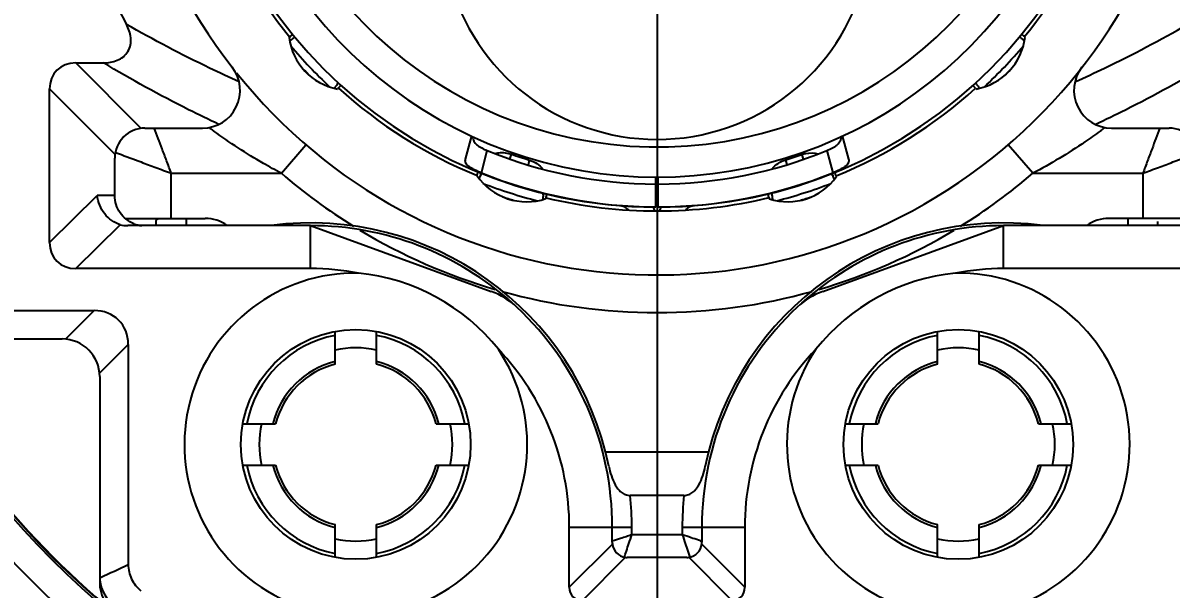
# Model space of a CAD drawing. Header units: millimetres. Extents: x 0 to 420, y 0 to 297.
# Drawn here: x 128.07 to 143.31, y 145.66 to 153.18 of the extents above; entities that cross this region are included whole.
import ezdxf
from ezdxf.enums import TextEntityAlignment as Align

# ---------------------------------------------------------------- set-up
doc = ezdxf.new("R2010")
doc.units = ezdxf.units.MM
doc.header["$LTSCALE"] = 23.1
doc.linetypes.add('CENTER', pattern=[0.6, 0.375, -0.075, 0.075, -0.075])
doc.layers.get('0').update_dxf_attribs({"linetype": 'CONTINUOUS'})
doc.layers.add('STARTBEZUEGE', color=7, linetype='CONTINUOUS')
doc.styles.get("Standard").update_dxf_attribs({"font": 'arial.ttf'})
doc.dimstyles.new('DIMSTYLE_5', dxfattribs={"dimtxt": 3, "dimasz": 3.3, "dimexe": 1.5, "dimexo": 0, "dimgap": 0.75, "dimtad": 1, "dimdec": 1, "dimdsep": 46, "dimtxsty": 'STANDARD', "dimblk": '_FILLED', "dimblk1": '_FILLED', "dimblk2": '_FILLED', "dimcen": 0.09, "dimadec": 3, "dimazin": 2, "dimtp": 0.3, "dimtm": 0.3, "dimtfac": 1, "dimtdec": 1, "dimtofl": 0, "dimtmove": 0, "dimatfit": 3, "dimldrblk": '_FILLED', "dimfxl": 1, "dimtolj": 1, "dimarcsym": 0})

# ---------------------------------------------------------------- blocks, each defined once
blk = doc.blocks.new('_FILLED')
at = {"color": 0, "linetype": 'BYBLOCK'}
blk.add_solid([(0, 0), (-1, 0.1515), (-1, -0.1515)], dxfattribs=at)
blk = doc.blocks.new('*D4')
at = {"color": 2, "linetype": 'CONTINUOUS'}
for p, q in [((118.489, 183.074), (104.989, 183.074)), ((106.489, 183.074), (106.489, 160.413)), ((136.489, 183.074), (121.989, 183.074)), ((106.489, 137.753), (106.489, 160.413)), ((136.489, 137.753), (104.989, 137.753))]:
    blk.add_line(p, q, dxfattribs=at)
at = {"color": 2, "linetype": 'CONTINUOUS', "xscale": 3.3, "yscale": 3.3, "zscale": 3.3}
for p, rotation in [((106.489, 183.074), 90), ((106.489, 137.753), 270)]:
    blk.add_blockref('_FILLED', p, dxfattribs=dict(at, rotation=rotation))
at = {"color": 2, "linetype": 'CONTINUOUS'}
for s, p in [(')', (105.739, 165.187)), ('45.3', (105.739, 160.413)), ('(', (105.739, 155.64))]:
    blk.add_text(s, height=3, rotation=90, dxfattribs=at).set_placement(p, align=Align.CENTER)

msp = doc.modelspace()

# ---------------------------------------------------------------- linework, layer by layer
at = {"color": 9, "linetype": 'CONTINUOUS'}
for p, q in [((131.6552, 152.97), (131.6803, 152.9929)), ((141.3006, 152.9959), (141.3258, 152.973)), ((129.6388, 151.7768), (128.7696, 152.646)), ((128.4232, 152.2996), (129.2924, 151.4303)), ((131.501, 151.1799), (131.827, 151.559)), ((141.4774, 151.1799), (141.1514, 151.559)), ((129.2976, 151.4581), (129.3399, 151.4421)), ((134.156, 151.1859), (134.2352, 151.4816)), ((134.5347, 151.3689), (134.5552, 151.4333)), ((138.4105, 151.4289), (138.4309, 151.3647)), ((138.7432, 151.4816), (138.8225, 151.1859)), ((134.7913, 151.3565), (134.7764, 151.2898)), ((138.2149, 151.294), (138.2001, 151.3605)), ((130.0392, 151.1799), (131.501, 151.1799)), ((130.0392, 150.5799), (130.0392, 151.1799)), ((134.144, 151.1493), (134.1551, 151.1843)), ((138.8102, 151.1793), (138.8213, 151.1444)), ((141.4774, 151.1799), (142.9392, 151.1799)), ((142.9392, 151.1799), (142.9392, 150.5799)), ((128.4232, 150.2612), (129.0553, 150.8857)), ((129.2892, 150.8836), (129.0553, 150.8857)), ((128.7706, 149.9148), (129.3608, 150.4978)), ((130.2392, 150.4852), (130.2392, 150.5799)), ((131.8892, 149.9148), (131.8892, 150.4852)), ((141.0892, 149.9148), (141.0892, 150.4852)), ((142.7392, 150.5799), (142.7392, 150.4852)), ((129.0151, 149.3581), (128.6349, 148.9778)), ((129.0871, 148.5256), (129.4674, 148.9059)), ((135.8018, 147.4799), (137.1766, 147.4799)), ((135.3241, 146.4799), (136.1541, 146.4799)), ((136.1541, 146.3799), (136.1541, 146.4799)), ((136.8243, 146.3799), (136.1541, 146.3799)), ((136.8243, 146.4799), (137.6544, 146.4799)), ((136.8243, 146.4799), (136.8243, 146.3799)), ((135.3241, 145.6833), (135.8958, 146.2567)), ((137.0656, 146.2995), (137.0403, 146.308)), ((137.6544, 145.6833), (137.0826, 146.2567)), ((135.4977, 145.5095), (136.0681, 146.0817)), ((136.0554, 146.0835), (136.0668, 146.1181)), ((136.0668, 146.1181), (136.0824, 146.1645)), ((136.8961, 146.1645), (136.9231, 146.0835)), ((137.4808, 145.5095), (136.9103, 146.0817)), ((129.0898, 145.8079), (129.0983, 145.8119))]:
    msp.add_line(p, q, dxfattribs=at)
at = {"color": 7, "linetype": 'CONTINUOUS'}
for p, q in [((128.7696, 152.646), (129.1387, 152.646)), ((128.4232, 150.2612), (128.4232, 152.2996)), ((132.902, 151.8619), (132.9004, 151.863)), ((140.0746, 151.8606), (140.073, 151.8595)), ((129.6892, 151.7799), (130.4533, 151.7799)), ((142.5251, 151.7799), (143.2892, 151.7799)), ((133.9462, 151.369), (134.0284, 151.6756)), ((138.9492, 151.6788), (139.0322, 151.369)), ((129.2892, 150.8826), (129.2892, 151.3799)), ((136.4742, 151.0451), (136.4742, 151.1316)), ((136.5042, 150.73), (136.5042, 151.1329)), ((136.4742, 150.73), (136.4742, 151.0376)), ((136.4742, 150.7799), (136.5042, 150.7799)), ((129.4286, 150.5799), (130.4892, 150.5799)), ((131.8892, 150.4852), (129.4636, 150.4852)), ((129.8392, 150.4852), (129.8392, 150.5382)), ((131.8892, 150.4852), (134.287, 149.6124)), ((138.6914, 149.6124), (141.0892, 150.4852)), ((143.5148, 150.4852), (141.0892, 150.4852)), ((143.5494, 150.5799), (142.4892, 150.5799)), ((143.1392, 150.4852), (143.1392, 150.5382)), ((131.8892, 149.9148), (128.7706, 149.9148)), ((144.2078, 149.9148), (141.0892, 149.9148)), ((126.98, 149.3581), (129.0151, 149.3581)), ((126.7685, 148.9799), (128.5892, 148.9799)), ((132.2142, 148.6453), (132.2142, 149.0783)), ((132.7642, 148.6453), (132.7642, 149.0783)), ((140.2142, 148.6453), (140.2142, 149.0783)), ((140.7642, 148.6453), (140.7642, 149.0783)), ((129.4674, 148.9059), (129.4674, 145.987)), ((129.0892, 148.4799), (129.0892, 145.7399)), ((130.9909, 147.8549), (131.4239, 147.8549)), ((133.5546, 147.8549), (133.9876, 147.8549)), ((138.9909, 147.8549), (139.4239, 147.8549)), ((141.5546, 147.8549), (141.9876, 147.8549)), ((130.9909, 147.3049), (131.4239, 147.3049)), ((133.5546, 147.3049), (133.9876, 147.3049)), ((138.9909, 147.3049), (139.4239, 147.3049)), ((141.5546, 147.3049), (141.9876, 147.3049)), ((136.8453, 146.9023), (136.1332, 146.9023)), ((132.2142, 146.0816), (132.2142, 146.5146)), ((132.7642, 146.0816), (132.7642, 146.5146)), ((140.2142, 146.0816), (140.2142, 146.5146)), ((140.7642, 146.0816), (140.7642, 146.5146)), ((135.3241, 145.6833), (135.3241, 146.4799)), ((135.8944, 146.2799), (135.8944, 146.4799)), ((137.084, 146.4799), (137.084, 146.2799)), ((137.6544, 146.4799), (137.6544, 145.6833)), ((136.884, 146.0799), (136.0945, 146.0799))]:
    msp.add_line(p, q, dxfattribs=at)
at = {"color": 9, "linetype": 'CONTINUOUS'}
for radius in [12.25, 11.3585, 11.332]:
    msp.add_circle((136.4892, 154.0799), radius, dxfattribs=at)
at = {"color": 7, "linetype": 'CONTINUOUS'}
for centre, radius in [((136.4892, 154.0799), 11.75), ((132.4892, 147.5799), 1.525), ((140.4892, 147.5799), 1.525)]:
    msp.add_circle(centre, radius, dxfattribs=at)
for centre, radius, start, end in [((136.4892, 156.98), 8.0161, 101.12142, 208.47945), ((136.4892, 156.98), 8.0161, 331.52056, 78.87898), ((136.4892, 156.98), 7.15, 218.65379, 217.90698), ((136.4892, 156.9799), 6.25, 270.13751, 269.86249), ((136.4894, 156.9799), 5.85, 24.81287, 335.18793), ((136.4894, 156.9799), 5.45, 13.01575, 346.98518), ((136.4892, 154.4799), 2.85, 118.68852, 61.31147), ((136.4892, 156.9799), 6.3, 200.43878, 219.25284), ((136.4892, 156.9799), 6.3, 320.78311, 339.56122), ((134.9968, 149.2046), 5.0787, 131.78699, 131.93603), ((132.3961, 153.0852), 0.8, 187.36541, 259.2316), ((140.5823, 153.0852), 0.8, 280.43505, 352.98011), ((137.9448, 149.1637), 5.1377, 48.09384, 48.21257), ((130.4533, 152.2799), 0.5, 270, 37.90682), ((142.5251, 152.2799), 0.5, 142.09318, 270), ((128.556, 155.6208), 4.9652, 318.01287, 318.21242), ((136.4892, 156.9799), 6.3, 227.81524, 247.65097), ((136.4892, 156.9799), 6.3, 292.17512, 312.14877), ((144.4511, 155.6464), 5.0077, 221.78803, 221.95802), ((129.6892, 151.3799), 0.4, 90, 180), ((143.2892, 151.3799), 0.4, 0, 90), ((136.4892, 156.9799), 5.9424, 247.70898, 269.85537), ((136.4892, 156.9799), 5.8742, 250.77777, 253.19885), ((136.4892, 156.9799), 5.9424, 270.14463, 292.29102), ((136.4892, 156.9799), 5.8742, 286.93321, 289.0911), ((134.7578, 151.6017), 0.8, 214.40674, 288.69447), ((136.4892, 156.9799), 6.2462, 248.06537, 269.86241), ((136.4892, 156.9799), 6.2462, 270.13759, 291.93463), ((138.2207, 151.6017), 0.8, 252.46344, 324.34572), ((133.9966, 149.5432), 5.1275, 18.09077, 18.21538), ((136.4892, 156.9799), 5.95, 269.85556, 270.14444), ((130.0266, 151.8959), 5.0974, 348.09006, 348.21187), ((136.4892, 156.9799), 6.3, 256.47824, 283.64811), ((142.7587, 151.8557), 4.8861, 191.78599, 192.01175), ((135.9742, 150.5505), 0.2, 46.57489, 85.42035), ((135.9742, 150.5505), 0.5, 15.18409, 21.21912), ((137.0042, 150.5505), 0.5, 158.78088, 164.81591), ((137.0042, 150.5505), 0.2, 94.57965, 133.42511), ((129.689, 150.8845), 0.4014, 248.66342, 264.31499), ((130.4892, 150.0799), 0.5, 54.15758, 90), ((131.8892, 146.4799), 4.0413, 11.55766, 97.47242), ((131.8892, 146.4799), 4.0052, 47.96666, 90), ((141.0892, 146.4799), 4.0413, 82.52758, 168.44234), ((141.0892, 146.4799), 4.0052, 90, 132.03335), ((142.4892, 150.0799), 0.5, 90, 125.84242), ((132.4892, 147.5799), 2.2756, 89.06928, 33.71204), ((131.8892, 146.4799), 3.4349, 79.31305, 90), ((132.2505, 147.1423), 2.7268, 38.58248, 84.19487), ((140.4892, 147.5799), 2.2756, 146.28797, 90.93174), ((140.7279, 147.1423), 2.7268, 95.80555, 141.41763), ((141.0892, 146.4799), 3.4349, 90, 100.6876), ((133.9444, 148.6744), 0.9987, 46.8533, 69.93662), ((139.0321, 148.6775), 0.9951, 110.02128, 133.18883), ((131.8892, 146.4799), 4.0052, 0.0001, 46.87073), ((141.0892, 146.4799), 4.0052, 133.12927, 180), ((136.4892, 154.0799), 11.3244, 205.1486, 230.39798), ((128.5892, 148.4799), 0.5, 0, 90), ((132.4892, 147.5799), 1.4732, 100.75855, 169.24145), ((132.4892, 147.5799), 1.4732, 10.75855, 79.24145), ((140.4892, 147.5799), 1.4732, 100.75855, 169.24145), ((140.4892, 147.5799), 1.4732, 10.75855, 79.24145), ((132.4892, 147.5799), 1.2825, 77.61854, 102.38146), ((131.8892, 146.4799), 3.4349, 0, 43.46746), ((141.0892, 146.4799), 3.4349, 136.53254, 180), ((140.4892, 147.5799), 1.2825, 77.61854, 102.38146), ((132.4892, 147.5799), 1.1002, 104.47432, 165.52568), ((132.4892, 147.5799), 1.1002, 14.47432, 75.52568), ((140.4892, 147.5799), 1.1002, 104.47432, 165.52568), ((140.4892, 147.5799), 1.1002, 14.47432, 75.52568), ((132.4892, 147.5799), 1.2825, 167.61854, 192.38146), ((132.4892, 147.5799), 1.2825, 347.61854, 12.38146), ((140.4892, 147.5799), 1.2825, 167.61854, 192.38146), ((140.4892, 147.5799), 1.2825, 347.61854, 12.38146), ((132.4892, 147.5799), 1.4732, 190.75855, 259.24145), ((132.4892, 147.5799), 1.1002, 194.47432, 255.52568), ((132.4892, 147.5799), 1.4732, 280.75855, 349.24145), ((132.4892, 147.5799), 1.1002, 284.47432, 345.52568), ((140.4892, 147.5799), 1.4732, 190.75855, 259.24145), ((140.4892, 147.5799), 1.1002, 194.47432, 255.52568), ((140.4892, 147.5799), 1.4732, 280.75855, 349.24145), ((140.4892, 147.5799), 1.1002, 284.47432, 345.52568), ((132.4892, 147.5799), 1.2825, 257.61854, 282.38146), ((136.0942, 146.2797), 0.1997, 186.61295, 262.4305), ((136.8842, 146.2797), 0.1997, 277.56951, 353.38705), ((140.4892, 147.5799), 1.2825, 257.61854, 282.38146), ((129.5888, 145.8311), 0.4996, 179.99973, 227.56686), ((129.5892, 145.7399), 0.5, 179.99985, 230.39776)]:
    msp.add_arc(centre, radius, start, end, dxfattribs=at)
at = {"color": 9, "linetype": 'CONTINUOUS'}
for centre, radius, start, end in [((136.4892, 156.9799), 6.3666, 220.18036, 226.97528), ((136.4892, 156.9799), 6.3666, 313.02472, 319.81964), ((136.4892, 156.9799), 6.4466, 222.88129, 224.27436), ((136.4892, 156.9799), 6.4466, 315.72564, 317.11871), ((134.2525, 156.6657), 6.1285, 232.73121, 233.18865), ((134.2583, 156.6736), 6.1383, 233.18995, 233.46992), ((138.7356, 156.6525), 6.1122, 306.52634, 306.7298), ((138.7086, 156.6883), 6.157, 306.73191, 307.26939), ((136.4892, 156.9799), 7.65, 229.30313, 238.2107), ((136.4892, 156.9799), 7.65, 301.7893, 310.69687), ((136.4892, 156.9799), 6.3666, 248.75618, 255.55336), ((136.4892, 156.9799), 6.3666, 284.44664, 291.24382), ((136.4892, 156.9799), 6.4466, 251.4521, 252.85744), ((136.4892, 156.9799), 6.4466, 287.14256, 288.5479), ((136.4892, 156.9799), 7.65, 238.9382, 253.68798), ((136.4892, 156.9799), 7.65, 286.31202, 301.06181), ((136.4892, 156.9799), 7.65, 254.39726, 285.60274), ((132.4892, 147.5799), 1.1354, 104.01736, 165.98264), ((132.4892, 147.5799), 1.1354, 14.01736, 75.98264), ((140.4892, 147.5799), 1.1354, 104.01736, 165.98264), ((140.4892, 147.5799), 1.1354, 14.01736, 75.98264), ((132.4892, 147.5799), 1.1354, 194.01736, 255.98264), ((132.4892, 147.5799), 1.1354, 284.01736, 345.98264), ((140.4892, 147.5799), 1.1354, 194.01736, 255.98264), ((140.4892, 147.5799), 1.1354, 284.01736, 345.98264), ((131.8892, 146.4799), 4.2649, 0, 5.68385), ((141.0892, 146.4799), 4.2649, 174.31615, 180), ((140.1348, 155.4196), 9.6226, 251.40029, 251.51734), ((107.6865, 191.4236), 50.3874, 295.14699, 295.61154)]:
    msp.add_arc(centre, radius, start, end, dxfattribs=at)
at = {"color": 7, "linetype": 'CONTINUOUS'}
for centre, major_axis, ratio, start_param, end_param in [((128.8851, 152.1841), (-0.3651, 0.3651), 0.7745967, -0.659058, 0.659058), ((129.8636, 150.8815), (0.5978, 0.3159), 0.4004988, -2.7460429, -2.4930891), ((128.8851, 150.3753), (0.3665, 0.3621), 0.7764598, 2.4872377, 3.8076982), ((128.9146, 148.8053), (0.425, 0.425), 0.8319782, -0.693938, 0.693938), ((136.0926, 146.2799), (0, 0.2), 0.9909173, -4.712389, -4.5960237), ((136.8858, 146.2799), (0, 0.2), 0.9909173, -1.6871616, -1.5707963), ((136.0926, 146.2799), (-0.1425, 0.1416), 0.9908896, -4.0576716, -3.9254517), ((136.8858, 146.2799), (0.1425, 0.1416), 0.9908896, -2.3577336, -2.2255137), ((135.5543, 145.74), (0.1815, 0.1821), 0.7778744, -3.8041528, -2.4819449), ((137.4241, 145.74), (-0.1815, 0.1821), 0.7778744, -3.8012404, -2.4790325)]:
    msp.add_ellipse(centre, major_axis=major_axis, ratio=ratio, start_param=start_param, end_param=end_param, dxfattribs=at)
for points, knots in [([(129.1387, 152.646), (129.1699, 152.646), (129.2326, 152.6509), (129.3235, 152.6765), (129.4055, 152.7243), (129.4685, 152.7962), (129.5018, 152.8857), (129.5047, 152.9807), (129.4837, 153.0727), (129.4581, 153.1301), (129.4432, 153.1576)], [0, 0, 0, 0, 0.1250835, 0.250173, 0.3751552, 0.5000255, 0.6248921, 0.749861, 0.874928, 1, 1, 1, 1]), ([(131.6552, 152.97), (131.6509, 152.9667), (131.636, 152.9553), (131.6209, 152.9442), (131.61, 152.9366)], [0, 0, 0, 0, 0.2915547, 1, 1, 1, 1]), ([(131.6126, 152.9914), (131.6178, 152.9961), (131.6252, 153.0028), (131.6342, 153.0112), (131.6394, 153.0162), (131.6434, 153.0201), (131.6463, 153.0233), (131.6477, 153.025), (131.6486, 153.0263), (131.6484, 153.0266)], [0, 0, 0, 0, 0.4198636, 0.5914715, 0.7344915, 0.8476088, 0.9296655, 0.9801104, 1, 1, 1, 1]), ([(131.6849, 152.9872), (131.6822, 152.9859), (131.6718, 152.9811), (131.6619, 152.9751), (131.6552, 152.97)], [0, 0, 0, 0, 0.2654469, 1, 1, 1, 1]), ([(141.3258, 152.973), (141.3237, 152.9746), (141.3143, 152.9813), (141.304, 152.9867), (141.296, 152.9902)], [0, 0, 0, 0, 0.2349881, 1, 1, 1, 1]), ([(141.3258, 152.973), (141.3299, 152.9698), (141.3443, 152.959), (141.3587, 152.9482), (141.3692, 152.9409)], [0, 0, 0, 0, 0.2889722, 1, 1, 1, 1]), ([(141.3684, 152.9945), (141.3631, 152.9992), (141.3557, 153.0059), (141.3467, 153.0143), (141.3415, 153.0193), (141.3376, 153.0232), (141.3346, 153.0264), (141.3333, 153.0281), (141.3323, 153.0294), (141.3325, 153.0297)], [0, 0, 0, 0, 0.4198436, 0.5914407, 0.7344621, 0.847588, 0.9296523, 0.9801046, 1, 1, 1, 1]), ([(132.2426, 152.3623), (132.2386, 152.3571), (132.2252, 152.3394), (132.2119, 152.3216), (132.203, 152.3088)], [0, 0, 0, 0, 0.2977945, 1, 1, 1, 1]), ([(132.2426, 152.3623), (132.2439, 152.364), (132.2492, 152.3713), (132.2537, 152.379), (132.2568, 152.3851)], [0, 0, 0, 0, 0.2385745, 1, 1, 1, 1]), ([(132.2582, 152.3121), (132.2629, 152.3174), (132.2695, 152.3247), (132.2779, 152.3337), (132.2829, 152.3389), (132.2869, 152.3429), (132.29, 152.3458), (132.2917, 152.3471), (132.293, 152.348), (132.2933, 152.3478)], [0, 0, 0, 0, 0.4207098, 0.5925321, 0.7356109, 0.8486327, 0.9304443, 0.9805156, 1, 1, 1, 1]), ([(140.7173, 152.3095), (140.7126, 152.3147), (140.7059, 152.3221), (140.6975, 152.3311), (140.6926, 152.3363), (140.6886, 152.3402), (140.6855, 152.3432), (140.6838, 152.3445), (140.6825, 152.3454), (140.6822, 152.3452)], [0, 0, 0, 0, 0.4206914, 0.5925014, 0.735581, 0.8486112, 0.9304302, 0.9805093, 1, 1, 1, 1]), ([(140.7187, 152.3824), (140.7198, 152.3803), (140.724, 152.3724), (140.7289, 152.3648), (140.7329, 152.3596)], [0, 0, 0, 0, 0.2617101, 1, 1, 1, 1]), ([(140.7329, 152.3596), (140.7368, 152.3545), (140.7498, 152.3374), (140.7626, 152.3202), (140.7713, 152.3078)], [0, 0, 0, 0, 0.2951674, 1, 1, 1, 1]), ([(134.0431, 151.6679), (134.0441, 151.6472), (134.0535, 151.6045), (134.0901, 151.5625), (134.1275, 151.5353), (134.1729, 151.5088), (134.2097, 151.4921), (134.2352, 151.4816)], [0, 0, 0, 0, 0.2190628, 0.44526, 0.5722475, 0.7087193, 1, 1, 1, 1]), ([(138.7432, 151.4816), (138.7691, 151.4922), (138.8064, 151.5092), (138.8523, 151.5362), (138.89, 151.5639), (138.9265, 151.6072), (138.9349, 151.6508), (138.9355, 151.6719)], [0, 0, 0, 0, 0.2914773, 0.4277822, 0.5543909, 0.7798075, 1, 1, 1, 1]), ([(134.3382, 151.4426), (134.3549, 151.4476), (134.4268, 151.4619), (134.5027, 151.4516), (134.5552, 151.4333)], [0, 0, 0, 0, 0.2385091, 1, 1, 1, 1]), ([(138.4105, 151.4289), (138.4285, 151.4351), (138.499, 151.4541), (138.5758, 151.4532), (138.6275, 151.4377)], [0, 0, 0, 0, 0.261225, 1, 1, 1, 1]), ([(134.156, 151.1859), (134.1248, 151.1985), (134.0799, 151.2179), (134.025, 151.247), (133.9915, 151.2687), (133.9657, 151.2916), (133.9486, 151.3163), (133.9417, 151.343), (133.9439, 151.3606), (133.9462, 151.369)], [0, 0, 0, 0, 0.3349787, 0.4857869, 0.6187174, 0.7317614, 0.8273255, 0.9132378, 1, 1, 1, 1]), ([(134.7913, 151.3565), (134.8275, 151.3456), (134.8952, 151.3145), (134.951, 151.2644), (134.9726, 151.2361)], [0, 0, 0, 0, 0.5154168, 1, 1, 1, 1]), ([(138.0192, 151.2398), (138.0407, 151.2681), (138.0964, 151.3182), (138.1639, 151.3494), (138.2001, 151.3605)], [0, 0, 0, 0, 0.4846123, 1, 1, 1, 1]), ([(139.0322, 151.369), (139.0345, 151.3606), (139.0367, 151.343), (139.0298, 151.3163), (139.0127, 151.2916), (138.9869, 151.2687), (138.9534, 151.247), (138.8985, 151.2179), (138.8537, 151.1985), (138.8225, 151.1859)], [0, 0, 0, 0, 0.0867622, 0.1726744, 0.2682385, 0.3812824, 0.5142129, 0.665021, 1, 1, 1, 1]), ([(134.0977, 151.1496), (134.1, 151.1566), (134.1032, 151.1664), (134.1069, 151.1785), (134.109, 151.1857), (134.1105, 151.1914), (134.1116, 151.1957), (134.1119, 151.198), (134.1121, 151.1996), (134.1118, 151.1998)], [0, 0, 0, 0, 0.4181532, 0.590598, 0.7338601, 0.8469572, 0.9291484, 0.9799085, 1, 1, 1, 1]), ([(134.144, 151.1493), (134.1425, 151.1456), (134.1369, 151.1324), (134.1312, 151.1192), (134.1269, 151.1097)], [0, 0, 0, 0, 0.2798007, 1, 1, 1, 1]), ([(134.1631, 151.1813), (134.161, 151.1786), (134.1537, 151.1686), (134.1475, 151.1577), (134.144, 151.1493)], [0, 0, 0, 0, 0.2671117, 1, 1, 1, 1]), ([(138.8213, 151.1444), (138.8202, 151.1471), (138.815, 151.1583), (138.8081, 151.1688), (138.8023, 151.1763)], [0, 0, 0, 0, 0.2335765, 1, 1, 1, 1]), ([(138.8213, 151.1444), (138.8232, 151.1399), (138.8299, 151.1241), (138.8367, 151.1085), (138.8418, 151.0975)], [0, 0, 0, 0, 0.2884229, 1, 1, 1, 1]), ([(138.8672, 151.146), (138.865, 151.1527), (138.862, 151.1622), (138.8583, 151.174), (138.8563, 151.1809), (138.8549, 151.1863), (138.8539, 151.1906), (138.8536, 151.1927), (138.8534, 151.1943), (138.8537, 151.1945)], [0, 0, 0, 0, 0.4193476, 0.5908402, 0.7338503, 0.8470477, 0.9292551, 0.9799048, 1, 1, 1, 1]), ([(129.3608, 150.4978), (129.3211, 150.5091), (129.2435, 150.5477), (129.1184, 150.6689), (129.0654, 150.7984), (129.0553, 150.8857)], [0, 0, 0, 0, 0.2392774, 0.4906054, 1, 1, 1, 1]), ([(129.543, 150.5106), (129.5064, 150.5249), (129.4368, 150.5648), (129.3544, 150.653), (129.3011, 150.7624), (129.2892, 150.8433), (129.2892, 150.8836)], [0, 0, 0, 0, 0.2465699, 0.4955215, 0.7469295, 1, 1, 1, 1]), ([(134.9785, 150.8947), (134.9776, 150.8884), (134.9749, 150.8671), (134.9724, 150.8458), (134.9709, 150.8306)], [0, 0, 0, 0, 0.2920435, 1, 1, 1, 1]), ([(134.9785, 150.8947), (134.9787, 150.8965), (134.9796, 150.9042), (134.9798, 150.912), (134.9796, 150.9178)], [0, 0, 0, 0, 0.2402131, 1, 1, 1, 1]), ([(135.0164, 150.8545), (135.0178, 150.8614), (135.0199, 150.8711), (135.0227, 150.8831), (135.0244, 150.8901), (135.0258, 150.8955), (135.0271, 150.8996), (135.0279, 150.9016), (135.0286, 150.903), (135.0289, 150.9029)], [0, 0, 0, 0, 0.4210128, 0.5929252, 0.7360484, 0.8490562, 0.9307813, 0.9806981, 1, 1, 1, 1]), ([(137.9756, 150.8577), (137.9742, 150.8646), (137.9721, 150.8744), (137.9693, 150.8864), (137.9676, 150.8933), (137.9662, 150.8987), (137.9649, 150.9029), (137.9641, 150.9048), (137.9634, 150.9063), (137.9631, 150.9062)], [0, 0, 0, 0, 0.4211951, 0.5929275, 0.7360335, 0.8490418, 0.9308489, 0.9807482, 1, 1, 1, 1]), ([(138.0123, 150.921), (138.0123, 150.9191), (138.0123, 150.9115), (138.0128, 150.9039), (138.0135, 150.8984)], [0, 0, 0, 0, 0.2597321, 1, 1, 1, 1]), ([(138.0135, 150.8984), (138.0145, 150.8912), (138.0175, 150.8674), (138.0203, 150.8436), (138.0217, 150.8268)], [0, 0, 0, 0, 0.3009069, 1, 1, 1, 1]), ([(129.8392, 150.5382), (129.8392, 150.5445), (129.8405, 150.5567), (129.8518, 150.5719), (129.8708, 150.5791), (129.8849, 150.5799), (129.8928, 150.5799)], [0, 0, 0, 0, 0.2450294, 0.4566269, 0.6942435, 1, 1, 1, 1]), ([(135.8486, 147.2896), (135.8574, 147.2466), (135.8791, 147.1624), (135.92, 147.0616), (135.967, 146.9901), (136.0117, 146.9443), (136.0677, 146.911), (136.1113, 146.9023), (136.1332, 146.9023)], [0, 0, 0, 0, 0.2548858, 0.504353, 0.6268966, 0.7491053, 0.8730705, 1, 1, 1, 1]), ([(136.8453, 146.9023), (136.8671, 146.9023), (136.9107, 146.911), (136.9667, 146.9443), (137.0115, 146.9902), (137.0584, 147.0616), (137.0993, 147.1624), (137.121, 147.2466), (137.1298, 147.2896)], [0, 0, 0, 0, 0.1269857, 0.2509564, 0.3731535, 0.4956943, 0.7451554, 1, 1, 1, 1]), ([(129.4674, 145.987), (129.4674, 145.9205), (129.4966, 145.7856), (129.5829, 145.6778), (129.6345, 145.6359)], [0, 0, 0, 0, 0.500002, 1, 1, 1, 1])]:
    msp.add_open_spline(points, degree=3, knots=knots, dxfattribs=at)
at = {"color": 9, "linetype": 'CONTINUOUS'}
for points, knots in [([(130.9398, 152.3953), (130.8085, 152.4542), (130.3006, 152.6902), (129.8047, 152.9515), (129.4432, 153.1576)], [0, 0, 0, 0, 0.2570055, 1, 1, 1, 1]), ([(142.0386, 152.3953), (142.1699, 152.4542), (142.6778, 152.6902), (143.1738, 152.9515), (143.5352, 153.1576)], [0, 0, 0, 0, 0.2570058, 1, 1, 1, 1]), ([(130.6702, 151.8294), (130.5356, 151.8928), (130.0155, 152.1464), (129.5082, 152.4261), (129.1387, 152.646)], [0, 0, 0, 0, 0.2569744, 1, 1, 1, 1]), ([(142.3083, 151.8294), (142.4428, 151.8928), (142.9629, 152.1464), (143.4702, 152.4261), (143.8397, 152.646)], [0, 0, 0, 0, 0.2569748, 1, 1, 1, 1]), ([(130.0392, 151.1799), (130.0178, 151.2353), (129.9775, 151.3445), (129.9025, 151.5449), (129.8481, 151.6897), (129.8138, 151.781)], [0, 0, 0, 0, 0.2772886, 0.5439526, 1, 1, 1, 1]), ([(131.501, 151.1799), (131.4204, 151.2226), (131.1115, 151.393), (130.8147, 151.5855), (130.6045, 151.7412)], [0, 0, 0, 0, 0.2584333, 1, 1, 1, 1]), ([(142.3736, 151.7409), (142.3068, 151.6915), (142.0193, 151.4872), (141.7157, 151.306), (141.4774, 151.1799)], [0, 0, 0, 0, 0.2355749, 1, 1, 1, 1]), ([(143.1645, 151.781), (143.1303, 151.6897), (143.0759, 151.5449), (143.001, 151.3445), (142.9607, 151.2353), (142.9392, 151.1799)], [0, 0, 0, 0, 0.456035, 0.7227053, 1, 1, 1, 1]), ([(129.3399, 151.4421), (129.4394, 151.4046), (129.6038, 151.3435), (129.8367, 151.2555), (129.9706, 151.2065), (130.0392, 151.1799)], [0, 0, 0, 0, 0.427011, 0.7045473, 1, 1, 1, 1]), ([(142.9392, 151.1799), (143.0078, 151.2065), (143.1418, 151.2555), (143.3746, 151.3435), (143.539, 151.4048), (143.6385, 151.4422)], [0, 0, 0, 0, 0.2954439, 0.5729729, 1, 1, 1, 1]), ([(136.1541, 146.3799), (136.1287, 146.371), (136.079, 146.355), (135.9924, 146.3259), (135.9313, 146.3057), (135.8942, 146.2933)], [0, 0, 0, 0, 0.2948843, 0.5718801, 1, 1, 1, 1]), ([(136.0824, 146.1645), (136.0934, 146.1976), (136.1176, 146.2693), (136.1406, 146.3414), (136.1541, 146.3799)], [0, 0, 0, 0, 0.4605539, 1, 1, 1, 1]), ([(137.0403, 146.308), (137.0071, 146.319), (136.9352, 146.3433), (136.8629, 146.3664), (136.8243, 146.3799)], [0, 0, 0, 0, 0.4602588, 1, 1, 1, 1]), ([(136.8243, 146.3799), (136.8378, 146.3414), (136.8608, 146.2693), (136.8851, 146.1976), (136.8961, 146.1645)], [0, 0, 0, 0, 0.5394366, 1, 1, 1, 1])]:
    msp.add_open_spline(points, degree=3, knots=knots, dxfattribs=at)
at = {"layer": 'STARTBEZUEGE', "color": 2, "linetype": 'CENTER'}
msp.add_line((136.4892, 154.0799), (136.4892, 135.1784), dxfattribs=at)

# ---------------------------------------------------------------- dimensions: what is measured, and where the dimension line sits
at = {"color": 2, "linetype": 'CONTINUOUS'}
dim = msp.add_linear_dim(base=(106.4892, 183.074), p1=(136.4892, 137.7528), p2=(136.4892, 183.074), angle=90, text='(<>)', dimstyle='DIMSTYLE_5', dxfattribs=at)
dim.commit()
dim.dimension.update_dxf_attribs({"geometry": '*D4', "text_midpoint": (106.4892, 160.4134), "dimtype": 160})

doc.saveas('drawing.dxf')
